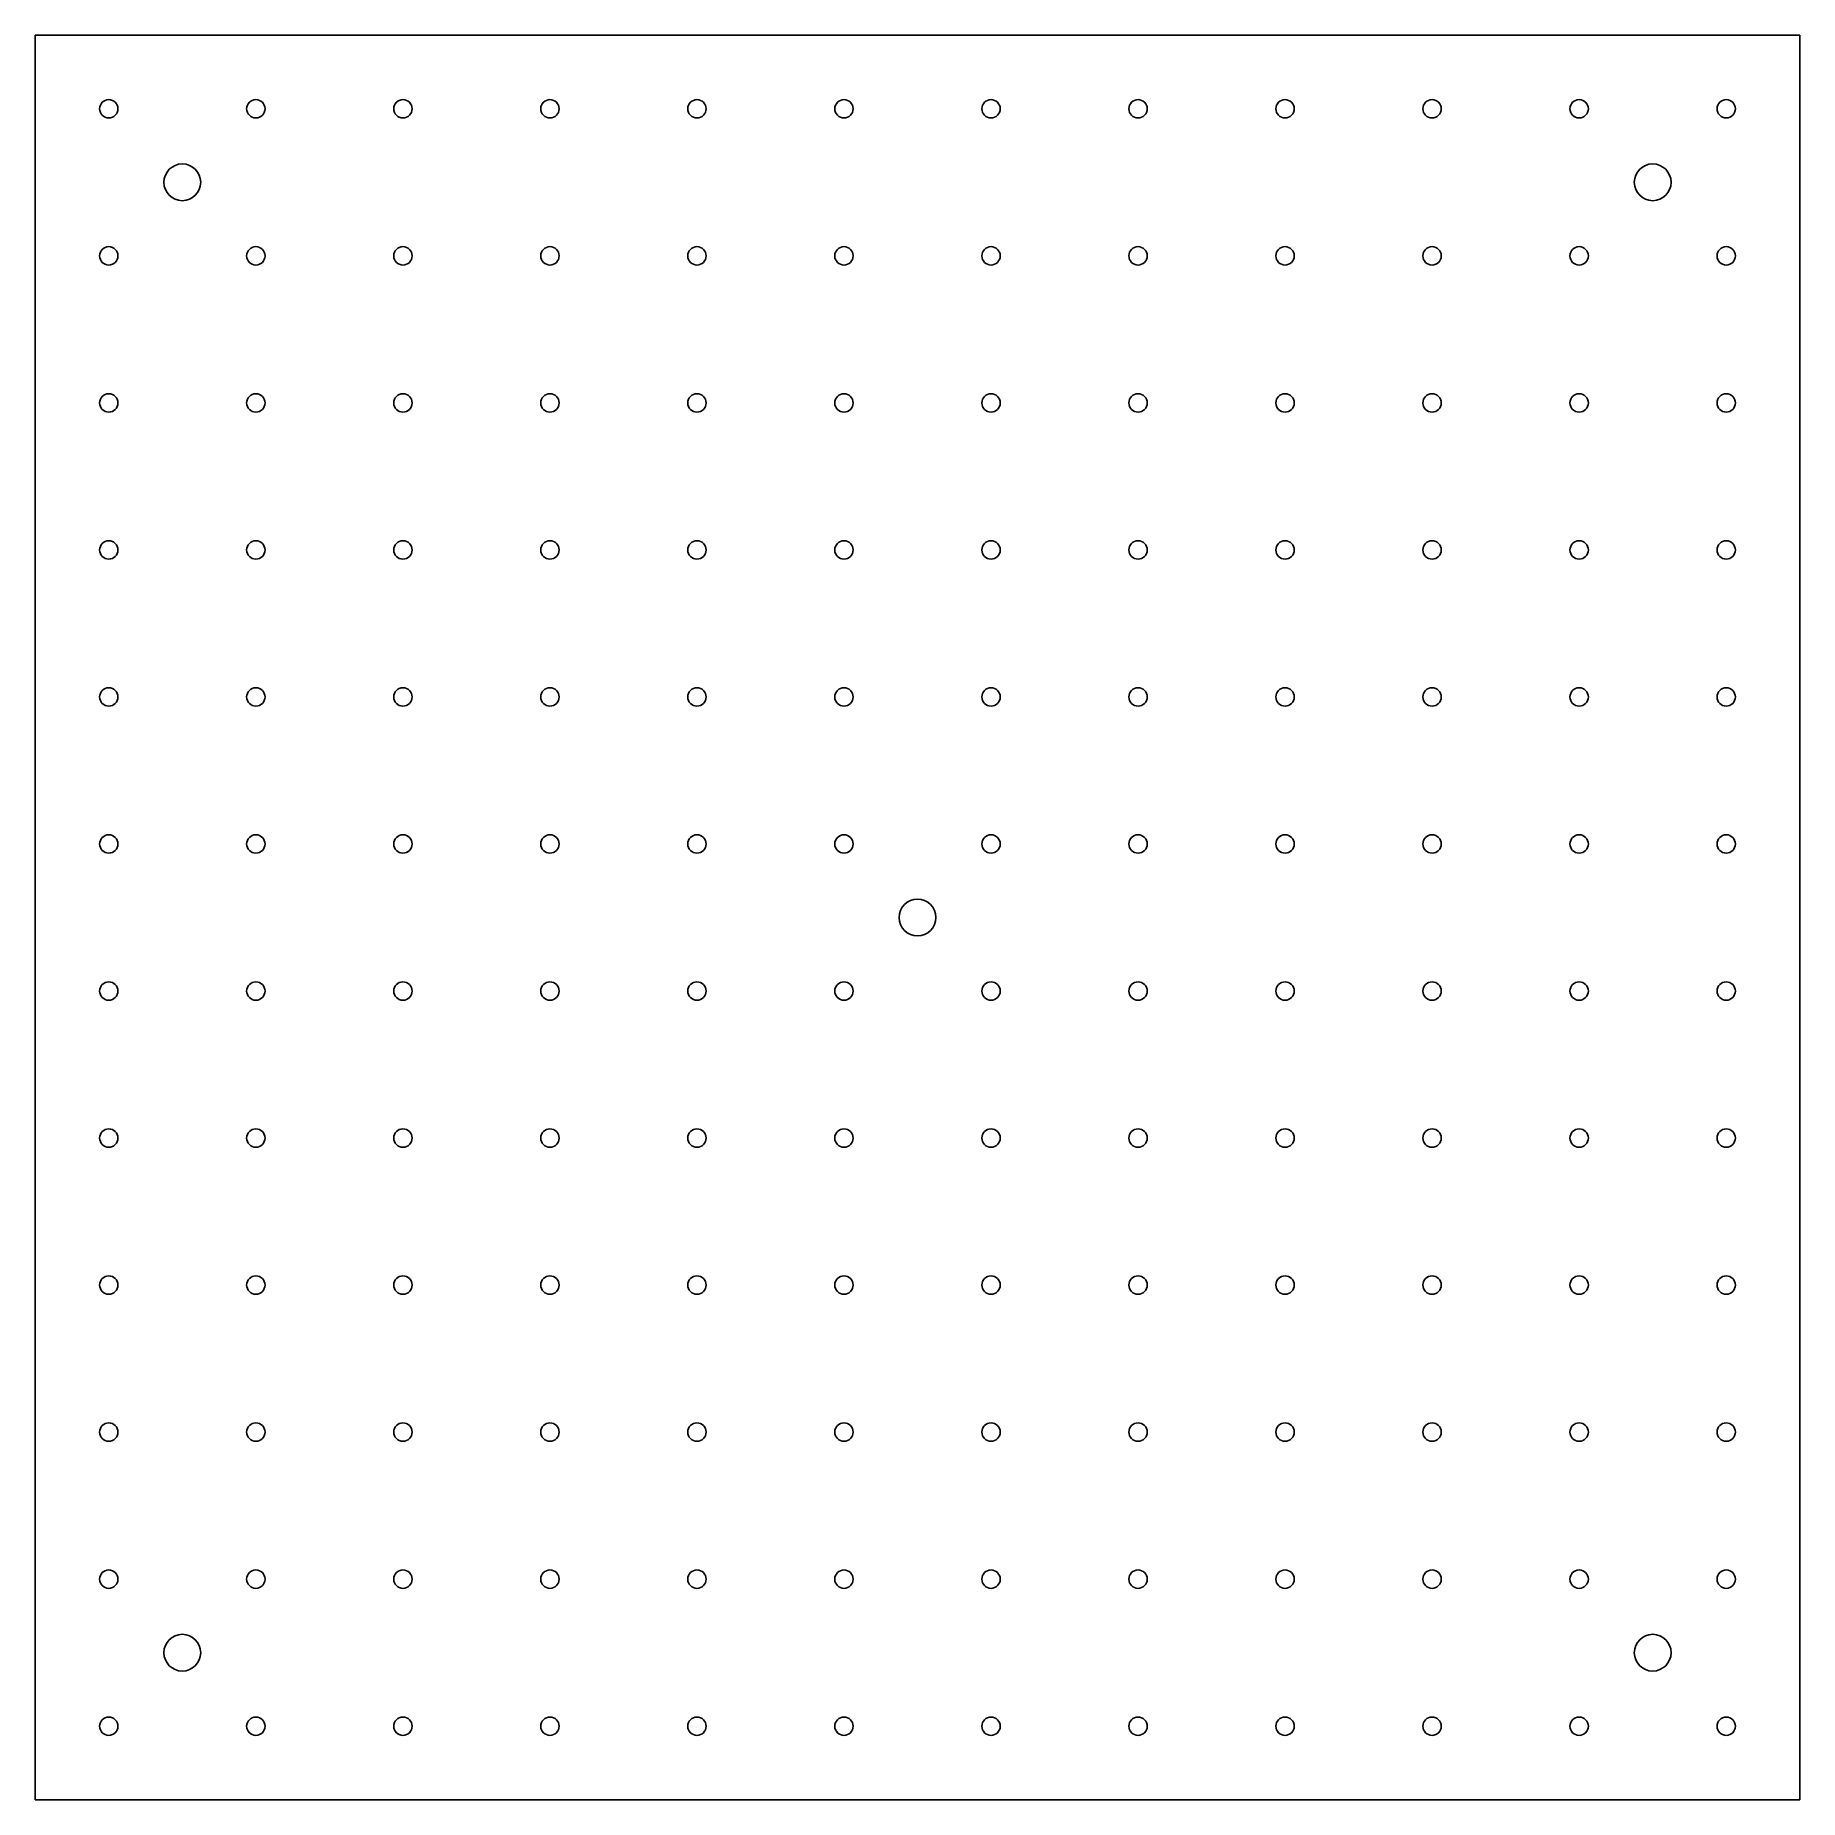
# Model space of a CAD drawing. Header units: inches. Extents: x 0 to 12, y 0 to 12.
import ezdxf

# ---------------------------------------------------------------- set-up
doc = ezdxf.new("R2010")
doc.units = ezdxf.units.IN
doc.header["$MEASUREMENT"] = 0

msp = doc.modelspace()

# ---------------------------------------------------------------- linework, layer by layer
msp.add_lwpolyline([(12, 0), (0, 0), (0, 12), (12, 12)], close=True)
for centre, radius in [((0.5, 11.5), 0.0625), ((1.5, 11.5), 0.0625), ((2.5, 11.5), 0.0625), ((3.5, 11.5), 0.0625), ((4.5, 11.5), 0.0625), ((5.5, 11.5), 0.0625), ((6.5, 11.5), 0.0625), ((7.5, 11.5), 0.0625), ((8.5, 11.5), 0.0625), ((9.5, 11.5), 0.0625), ((10.5, 11.5), 0.0625), ((11.5, 11.5), 0.0625), ((1, 11), 0.125), ((11, 11), 0.125), ((0.5, 10.5), 0.0625), ((1.5, 10.5), 0.0625), ((2.5, 10.5), 0.0625), ((3.5, 10.5), 0.0625), ((4.5, 10.5), 0.0625), ((5.5, 10.5), 0.0625), ((6.5, 10.5), 0.0625), ((7.5, 10.5), 0.0625), ((8.5, 10.5), 0.0625), ((9.5, 10.5), 0.0625), ((10.5, 10.5), 0.0625), ((11.5, 10.5), 0.0625), ((0.5, 9.5), 0.0625), ((1.5, 9.5), 0.0625), ((2.5, 9.5), 0.0625), ((3.5, 9.5), 0.0625), ((4.5, 9.5), 0.0625), ((5.5, 9.5), 0.0625), ((6.5, 9.5), 0.0625), ((7.5, 9.5), 0.0625), ((8.5, 9.5), 0.0625), ((9.5, 9.5), 0.0625), ((10.5, 9.5), 0.0625), ((11.5, 9.5), 0.0625), ((0.5, 8.5), 0.0625), ((1.5, 8.5), 0.0625), ((2.5, 8.5), 0.0625), ((3.5, 8.5), 0.0625), ((4.5, 8.5), 0.0625), ((5.5, 8.5), 0.0625), ((6.5, 8.5), 0.0625), ((7.5, 8.5), 0.0625), ((8.5, 8.5), 0.0625), ((9.5, 8.5), 0.0625), ((10.5, 8.5), 0.0625), ((11.5, 8.5), 0.0625), ((0.5, 7.5), 0.0625), ((1.5, 7.5), 0.0625), ((2.5, 7.5), 0.0625), ((3.5, 7.5), 0.0625), ((4.5, 7.5), 0.0625), ((5.5, 7.5), 0.0625), ((6.5, 7.5), 0.0625), ((7.5, 7.5), 0.0625), ((8.5, 7.5), 0.0625), ((9.5, 7.5), 0.0625), ((10.5, 7.5), 0.0625), ((11.5, 7.5), 0.0625), ((0.5, 6.5), 0.0625), ((1.5, 6.5), 0.0625), ((2.5, 6.5), 0.0625), ((3.5, 6.5), 0.0625), ((4.5, 6.5), 0.0625), ((5.5, 6.5), 0.0625), ((6.5, 6.5), 0.0625), ((7.5, 6.5), 0.0625), ((8.5, 6.5), 0.0625), ((9.5, 6.5), 0.0625), ((10.5, 6.5), 0.0625), ((11.5, 6.5), 0.0625), ((6, 6), 0.125), ((0.5, 5.5), 0.0625), ((1.5, 5.5), 0.0625), ((2.5, 5.5), 0.0625), ((3.5, 5.5), 0.0625), ((4.5, 5.5), 0.0625), ((5.5, 5.5), 0.0625), ((6.5, 5.5), 0.0625), ((7.5, 5.5), 0.0625), ((8.5, 5.5), 0.0625), ((9.5, 5.5), 0.0625), ((10.5, 5.5), 0.0625), ((11.5, 5.5), 0.0625), ((0.5, 4.5), 0.0625), ((1.5, 4.5), 0.0625), ((2.5, 4.5), 0.0625), ((3.5, 4.5), 0.0625), ((4.5, 4.5), 0.0625), ((5.5, 4.5), 0.0625), ((6.5, 4.5), 0.0625), ((7.5, 4.5), 0.0625), ((8.5, 4.5), 0.0625), ((9.5, 4.5), 0.0625), ((10.5, 4.5), 0.0625), ((11.5, 4.5), 0.0625), ((0.5, 3.5), 0.0625), ((1.5, 3.5), 0.0625), ((2.5, 3.5), 0.0625), ((3.5, 3.5), 0.0625), ((4.5, 3.5), 0.0625), ((5.5, 3.5), 0.0625), ((6.5, 3.5), 0.0625), ((7.5, 3.5), 0.0625), ((8.5, 3.5), 0.0625), ((9.5, 3.5), 0.0625), ((10.5, 3.5), 0.0625), ((11.5, 3.5), 0.0625), ((0.5, 2.5), 0.0625), ((1.5, 2.5), 0.0625), ((2.5, 2.5), 0.0625), ((3.5, 2.5), 0.0625), ((4.5, 2.5), 0.0625), ((5.5, 2.5), 0.0625), ((6.5, 2.5), 0.0625), ((7.5, 2.5), 0.0625), ((8.5, 2.5), 0.0625), ((9.5, 2.5), 0.0625), ((10.5, 2.5), 0.0625), ((11.5, 2.5), 0.0625), ((0.5, 1.5), 0.0625), ((1.5, 1.5), 0.0625), ((2.5, 1.5), 0.0625), ((3.5, 1.5), 0.0625), ((4.5, 1.5), 0.0625), ((5.5, 1.5), 0.0625), ((6.5, 1.5), 0.0625), ((7.5, 1.5), 0.0625), ((8.5, 1.5), 0.0625), ((9.5, 1.5), 0.0625), ((10.5, 1.5), 0.0625), ((11.5, 1.5), 0.0625), ((1, 1), 0.125), ((11, 1), 0.125), ((0.5, 0.5), 0.0625), ((1.5, 0.5), 0.0625), ((2.5, 0.5), 0.0625), ((3.5, 0.5), 0.0625), ((4.5, 0.5), 0.0625), ((5.5, 0.5), 0.0625), ((6.5, 0.5), 0.0625), ((7.5, 0.5), 0.0625), ((8.5, 0.5), 0.0625), ((9.5, 0.5), 0.0625), ((10.5, 0.5), 0.0625), ((11.5, 0.5), 0.0625)]:
    msp.add_circle(centre, radius)

doc.saveas('drawing.dxf')
